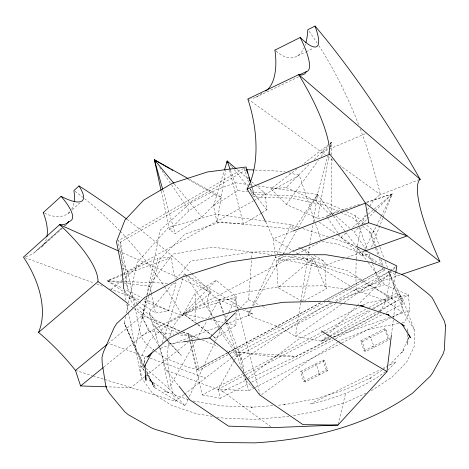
<?xml version="1.0" encoding="UTF-8"?>
<svg xmlns="http://www.w3.org/2000/svg" width="469" height="469" viewBox="0 0 469 469"><rect width="100%" height="100%" fill="white"/><g stroke="black" fill="none" stroke-linecap="round" stroke-linejoin="round"><path stroke-width="0.35" stroke-dasharray="2.35 1.76" d="M215.711 338.266L212.838 336.033L215.711 338.266L235.96 325.158L236.036 312.02M236.036 311.287L236.118 296.689L216.227 280.38L195.385 292.738L183.373 313.82L197.232 324.296M197.326 323.962L195.022 322.174L195.385 292.738M239.794 308.444L248.623 299.802L251.642 258.595M251.695 257.874L252.117 252.088L277.361 251.46L285.785 253.788M391.48 334.626L393.339 319.412M393.427 318.686L395.543 301.303L347.564 270.853L292.099 255.535M308.227 254.239L295.447 336.384L321.535 341.11L330.487 338.008M308.338 253.518L309.687 244.871M309.798 244.15L313.052 223.25M313.163 222.535L317.536 194.43L257.352 185.859M373.787 308.772L391.826 297.604L395.701 273.122M261.368 213.172L243.393 224.018L217.059 222.306L225.642 170.435M297.035 168.805L270.93 188.86L286.377 204.431L317.753 218.402L328.968 155.391M330.369 147.512L331.266 142.5L302.259 164.789M159.683 347.154L142.084 318.052L146.228 298.014M146.82 295.153L160.281 230.039L190.449 202.895L216.649 189.623L235.596 182.763L247.925 184.516M125.563 316.481L124.203 322.865L143.033 366.711M126.325 312.934L127.685 306.55M128.442 303.003L137.077 262.581L168.43 227.541L215.394 214.21L263.684 220.922M143.719 365.802L135.06 348.104L147.278 295.488M147.442 294.778L149.752 284.824L172.785 254.163L212.48 247.128L271.733 254.573M338.167 424.345L345.606 393.192M302.71 301.719L313.368 258.097L308.831 254.515M330.78 215.089L315.719 200.761L327.52 156.54M328.265 153.732L328.828 151.628M330.141 146.715L331.266 142.5L330.229 143.537M138.66 301.755L155.515 313.034L168.582 310.812L175.998 283.598L175.728 282.197M151.235 292.644L149.91 286.313L157.989 258.091L171.003 257.616L175.189 279.389M142.084 318.052L148.837 295.816M149.048 295.118L160.017 258.988L185.015 234.054L220.553 221.954L294.028 229.183L317.536 194.43L333.23 215.523M217.059 222.306L213.518 205.821L224.205 170.857M188.128 399.207L185.026 405.814L168.758 388.508L160.433 348.391L161.102 346.298M162.221 342.81L183.49 276.522M183.713 275.825L184.381 273.732L185.636 274.471M409.161 337.076L407.948 340.523L407.708 345.008L407.368 334.409M371.466 247.11L382.897 217.804M383.167 217.124L392.201 193.949L366.541 202.121M368.106 262.4L384.668 284.665L408.522 294.948L409.654 310.613L404.636 322.185L401.798 322.754M409.103 337.041L401.751 352.799L404.067 349.78L389.282 365.298M189.37 396.569L215.124 341.754M215.435 341.092L221.954 327.227M224.745 321.283L228.778 312.7M229.089 312.037L235.297 298.829L218.824 299.838L187.301 275.942M341.643 304.281L295.447 336.384L281.84 328.019L247.896 315.338L275.942 256.479M277.202 253.829L291.073 224.733L299.345 227.442M338.477 233.638L340.951 237.25L361.605 255.816L376.097 226.509M376.419 225.859L380.928 216.742M381.25 216.092L392.201 193.949L366.629 202.614M152.355 351.451L153.345 349.552L152.361 351.34M234.054 360.725L218.226 389.188L220.43 398.275L249.068 383.454M234.406 360.092L238.709 352.354L330.797 302.927M195.415 341.303L168.758 388.508L145.83 368.212M196.857 338.753L206.577 321.529M208.383 318.34L218.824 299.838L239.096 308.326M247.896 315.338L251.906 308.373M253.366 305.847L282.895 254.567M283.258 253.934L296.385 231.147M298.208 227.981L317.536 194.43M71.628 209.268L72.384 208.037A55.008 27.624 52.2 0 0 74.096 202.344M286.377 204.431L318.439 160.193M321.007 156.658L328.271 146.633M329.983 144.27L331.266 142.5L331.36 154.887M159.302 346.603L149.195 312.372L172.486 283.587M176.145 279.073L190.76 261.016L252.117 252.088M216.227 280.38L183.373 313.82L195.022 322.174M365.967 249.684L354.189 232.114L358.814 227.471M361.892 224.375L367.034 219.222M367.544 218.706L374.737 211.484M375.253 210.968L392.201 193.949L374.373 209.01M161.219 191.188L169.585 229.757L175.101 233.638L201.758 217.088L221.614 197.256L188.644 178.859M329.267 337.006L321.535 341.11L356.61 306.087M357.126 305.571L391.169 271.586M393.233 269.523L395.813 266.949M270.93 188.86L286.149 187.512L310.003 163.716M314.154 159.577L328.153 145.607M44.508 213.213A52.938 26.598 52.3 0 0 61.427 216.332L64.98 215.318L68.011 213.565L70.491 211.12M169.585 229.757L189.148 210.61L214.544 194.653L221.614 197.256M235.643 312.506L237.719 310.472M68.011 213.565L70.145 211.648M72.273 209.731L79.742 203.03M25.619 256.672A75.732 41.542 50.7 0 0 37.778 249.35L61.416 228.221M34.87 252.134L62.025 227.858M64.2 225.911L65.285 224.944M42.28 246.266L62.395 228.292M65.115 225.865L66.745 224.405M276.036 51.057A61.07 26.756 72.2 0 0 291.05 57.933C296.132 57.851 300.389 54.416 302.845 50.16A63.485 27.806 72.2 0 0 304.012 47.914M111.188 289.379L121.764 280.433M122.321 279.964L143.473 262.071M340.951 237.25L347.635 231.598M352.647 227.365L367.69 214.655M368.247 214.186L373.816 209.479M302.083 301.362L278.146 287.708L313.368 258.097L324.911 261.55L326.172 288.933L304.616 300.682M103.766 367.121L148.403 330.827L173.806 334.168M191.628 273.533A284.237 94.163 41.9 0 1 211.255 292.322L182.476 315.578L142.717 300.969M144.739 376.713L131.009 387.611L107.63 386.843M145.314 376.255L188.034 342.347M191.446 339.638L194.852 336.935L178.161 334.743M183.866 394.716L175.306 401.323L92.833 375.792M184.434 394.277L230.854 358.439M231.428 357.999L236.605 354.001L227.178 350.15M247.544 378.137L245.223 379.913L252.779 387.705M248.119 377.697L298.548 339.163L360.385 306.515M261.509 394.646L309.687 359.793L337.129 342.528M344.041 302.611L389.645 270.924M390.243 270.507L395.643 266.755M382.141 370.082L369.05 378.846L370.727 377.932L345.037 389.704L315.795 398.756L284.062 404.741L285.533 404.63L276.95 405.292M382.733 369.683L386.304 367.291M385.442 371.7C363.352 388.15 336.976 397.882 310.314 403.944L380.517 369.496M387.84 370.1L396.264 361.769L383.138 368.206M371.331 390.788L391.844 377.316L406.641 362.185L414.49 346.034L414.227 329.695L402.994 299.709L399.799 294.251L388.76 271.821L334.022 301.198M379.591 311.715L365.486 320.931L333.623 337.451M380.207 311.316L395.543 301.303M337.739 342.147L340.177 340.611L369.126 329.279L398.955 323.323M213.518 205.821L237.765 190.725L247.749 191.569M321.535 341.11L329.004 336.49M329.625 336.103L371.301 310.308M261.989 212.797L266.949 209.807L264.862 193.017L256.555 185.97M137.224 304.217L127.486 288.341L118.024 240.861L244.249 168.078L245.375 168.863M246.501 169.643L120.375 242.209L118.024 240.861M278.146 287.708L276.458 260.717L285.275 255.658M288.423 253.852L294.086 250.598M298.495 248.072L299.755 247.351M121.905 268.884L123.458 268.004L125.833 269.288L127.486 288.341M250.376 188.626L252.422 195.473L254.304 194.412L293.037 195.708L327.514 203.118L343.894 210.487M134.603 305.149L127.726 271.211L253.407 200.931M254.046 200.574L299.339 175.248L321.23 240.597M180.26 333.453L188.432 335.435L190.59 334.227L192.079 340.588M362.678 226.24L371.085 233.034L374.051 231.369L379.656 246.413M359.606 204.332L332.562 212.944L326.541 216.197L347.277 209.174M227.213 352.964L196.939 369.302L188.896 367.626L164.725 357.876L155.468 351.134M227.858 352.612L320.614 302.552M323.839 300.817L383.103 268.831L384.838 270.203L328.06 300.781M190.549 341.848L196.992 369.531L227.272 353.198M227.916 352.846L321.335 302.446M325.849 300.013L383.191 269.071M196.992 369.531L199.02 370.27L229.347 353.943M229.992 353.591L324.835 302.517M236.165 356.927L336.003 303.513M339.222 301.79L390.108 274.564M329.912 336.66L376.308 312.043M378.882 310.677L408.522 294.948L367.467 302.845L362.959 305.178M154.893 350.712L146.217 344.387L140.893 336.209L294.28 255.582M297.516 253.876L320.169 241.969M189.91 341.813L202.262 394.968L243.798 373.195M244.449 372.855L322.977 331.689M323.628 331.349L368.405 307.869M369.056 307.529L396.962 292.902L388.819 271.023M245.463 374.948L218.226 389.188L248.728 390.765L254.579 387.763M246.108 374.608L325.222 333.242M325.873 332.908L369.971 309.851M372.562 308.491L399.799 294.251L403.311 303.654L385.09 313.081M243.991 372.609L238.709 352.354L270.636 356.469L296.232 356.346L332.457 337.551M333.107 337.217L379.034 313.392L385.172 302.751L389.921 279.63L388.76 271.821L403.451 311.299L393.045 316.645M331.02 338.8L304.363 352.624L247.632 379.474M251.671 382.112L333.025 340.019M335.628 338.671L384.439 313.421M255.23 387.429L341.039 343.355M341.69 343.021L392.401 316.98M300.711 371.471L323.106 360.057L324.689 360.784L327.767 370.633L305.243 381.965L303.613 381.303L300.711 371.471L302.335 372.163L324.689 360.784M360.702 340.91L384.51 328.775L385.975 329.613L389.528 339.574L365.58 351.627L364.067 350.859L360.702 340.91L362.209 341.708L365.58 351.627M362.209 341.708L385.975 329.613M303.613 381.303L326.184 369.93L327.767 370.633M364.067 350.859L388.068 338.759L389.528 339.574M297.686 55.887L305.507 52.053M306.157 51.737L313.327 48.225M255.816 97.235L298.935 76.658M159.513 347.3L166.302 370.234L222.564 391.334L246.97 379.784M366.06 393.174L346.315 402.109L317.988 410.867L291.777 415.892M122.679 273.937L107.36 280.808L138.056 301.35M123.347 273.638L157.989 258.091M332.152 303.214L320.978 308.174L292.205 326.166L242.28 360.339L244.068 372.222M336.097 301.461L349.241 295.628L384.668 284.665M321.728 152.319L365.298 133.741M419.497 179.568L380.465 194.705L340.119 165.592M292.251 231.364L273.228 238.715L275.215 255.576M275.297 256.279L275.461 257.68L280.949 255.628M285.75 253.829L293.981 250.751M160.433 348.391L219.832 326.219M225.296 324.179L252.603 313.984L245.094 309.552M122.415 275.321L107.36 280.808L122.339 288.148M123.101 275.074L171.003 257.616M343.771 258.648L319.706 267.283L275.461 257.68M347.212 257.411L364.378 251.249M333.242 337.059L389.692 317.519M392.442 316.569L409.654 310.613M399.84 275.057L356.311 289.783L300.494 255.476M236.118 296.689L183.373 313.82L206.823 318.879M129.532 298.407L133.032 297.381M361.605 255.816L368.81 253.922M288.945 416.431L256.18 419.315L225.319 418.418L216.678 417.029M317.753 218.402L327.596 216.772M183.854 341.79L170.218 343.836L166.87 340.019M272.659 405.621L251.091 407.274L253.342 407.104L221.262 405.861L193.21 400.989M276.458 260.717L313.368 258.097L326.172 288.933M252.422 195.473L254.69 196.974L291.097 198.141L324.882 205.328L340.084 212.099M123.423 281.464L107.36 280.808L149.91 286.313M124.15 281.494L167.966 283.276M173.079 283.481L175.998 283.598M255.118 170.042L282.397 171.296L285.216 171.959M238.709 352.354L296.232 356.346M250.598 191.809L264.862 193.017M279.682 255.57L294.133 257.381L356.305 277.871L391.826 297.604M264.405 221.022L291.073 224.733L294.028 229.183M248.652 184.622L253.002 185.243M212.357 416.337L196.511 413.793L171.554 405.339L152.448 393.151L141.286 377.621L128.354 312.202M322.168 241.418L338.372 244.361L365.691 255.394L375.798 263.197M202.262 394.968L220.43 398.275M209.666 319.489L223.168 322.402M226.011 323.012L235.96 325.158M288.752 172.78L299.339 175.248M182.629 331.946L190.59 334.227M75.48 370.416L92.141 375.575M302.786 228.567L328.288 236.921M331.735 238.047L355.168 245.721M188.35 399.652L164.701 391.246L168.518 392.623L148.708 379.527L152.331 382.364L155.04 386.221L146.451 373.934M147.413 357.267L108.392 343.361L142.318 315.461L182.054 331.706M150.15 358.24L205.545 377.979M24.822 257.639L94.052 283.083M96.79 284.091L102.277 286.102M109.816 288.875L139.979 299.961M182.728 331.982L199.565 338.864M202.262 339.961L217.751 346.292M242.473 309.739L252.603 313.984M317.988 374.057L319.588 374.749L316.575 364.911L314.975 364.202M340.746 212.398L351.979 217.405L360.426 224.375M118.85 251.097L178.712 277.783M181.374 278.967L211.296 292.31M286.149 187.512L315.719 200.761M177.558 332.668L153.85 322.051L135.617 307.717M346.515 211.671L355.033 215.5L374.051 231.369M179.985 331.161L156.74 320.667L138.373 306.081L137.605 304.838M248.623 299.802L259.814 305.213M262.447 306.491L266.392 308.403M122.989 288.47L141.878 297.727M144.481 299.005L168.582 310.812M372.65 346.532L374.145 347.318L370.709 337.381L369.214 336.572M300.383 247.702L311.076 253.741M314.218 255.517L324.911 261.55M187.952 179.228L214.544 194.653M188.139 275.948L241.963 307.705M185.026 405.814L154.295 387.435L146.445 372.99M298.014 253.952L273.228 238.715A237.947 148.802 83.2 0 0 265.706 221.931M319.266 222.218L337.211 234.617M337.809 235.033L382.106 265.642M389.891 271.023L397.079 275.989M247.843 99L325.287 154.887M327.661 156.599L334.186 161.313M222.564 391.334L270.906 426.79M186.721 275.502L184.381 273.732L185.191 274.945M197.812 324.736L212.246 335.646M381.977 267.969L383.103 268.831M197.9 324.407L212.264 335.587M302.024 249.139L308.262 254.069M237.167 169.526L248.242 178.924M251.566 181.738L255.998 185.495M332.562 212.944L333.641 213.899M335.804 215.816L350.402 228.761M350.947 229.235L354.189 232.114M142.007 364.823L143.649 366.277M166.653 339.257L152.513 323.669L166.389 339.474M167.14 339.791L181.274 355.379L170.218 343.836L168.195 340.811M174.362 183.93L201.758 217.088M229.968 164.472L231.358 166.173M231.815 166.735L233.668 169.004M234.131 169.573L247.532 186.005M249.848 188.837L266.949 209.807M166.302 370.234L178.525 385.647M333.664 216.109L345.436 231.932M345.87 232.518L355.461 245.404M357.208 247.749L367.667 261.813M144.423 371.049L141.093 366.283L144.001 370.422L144.716 372.486M327.362 217.399L338.067 233.04M159.712 167.533L171.162 184.288M171.572 184.886L189.148 210.61M185.595 275.549L213.131 316.733M213.536 317.337L219.609 326.424M220.014 327.028L242.28 360.339L227.524 322.273M149.195 312.372L166.577 338.389M134.316 306.087L123.804 289.197L126.22 301.42M414.227 329.695L404.894 314.212L386.051 300.834L358.058 290.932L322.414 285.803L281.881 286.389L240.298 293.002L201.975 305.131L170.857 321.494L149.752 340.283L139.961 359.565L141.286 377.621M127.726 271.211L122.175 261.831L120.375 242.209L125.833 269.288M396.962 292.902L403.311 303.654M146.604 371.706L154.295 387.435L146.621 370.967M143.854 365.034L124.203 322.865L135.06 348.104M148.403 330.827L142.318 315.461A229.781 92.141 42.2 0 0 128.852 304.41M223.836 312.753L218.824 299.838L223.379 313.644M224.886 315.473L227.26 321.593M379.908 247.093L384.234 258.718M385.254 261.45L387.546 267.606M371.085 233.034L376.337 247.227M376.584 247.902L379.585 256.01M380.834 259.392L383.835 267.5M384.088 268.174L384.838 270.203M369.437 231.815L375.259 247.585M375.511 248.271L378.29 255.81M379.304 258.548L381.836 265.407M355.033 215.5L367.262 249.133M369.003 253.94L372.251 262.863M372.497 263.549L380.734 286.196M384.51 328.775L388.068 338.759M230.39 170.036L237.765 190.725M223.602 314.336L225.653 320.544M226.562 323.305L241.811 369.554M243.628 375.077L245.223 379.913L244.8 377.117M323.106 360.057L326.184 369.93M250.815 182.769L251.636 185.507M251.841 186.193L254.304 194.412M250.909 184.364L254.69 196.974M244.249 168.078L248.74 183.144M302.335 372.163L305.243 381.965M162.878 190.015L175.101 233.638M245.269 377.498L248.728 390.765M235.297 298.829L237.853 308.708M238.035 309.411L259.967 394.083M229.558 170.265L243.393 224.018M192.243 341.291L199.02 370.27M188.585 333.4L190.385 341.145M188.432 335.435L189.746 341.104M408.089 332.802L407.186 328.757L407.25 330.88M399.799 294.251L403.451 311.299M151.381 293.348L155.515 313.034M135.178 307.969L140.893 336.209M126.788 304.293L128.207 311.486M144.915 363.241L144.552 357.595L144.88 362.83M331.384 158.528L331.818 216.08M236.704 354.025A111.358 27.519 44.6 0 1 218.959 328.798M218.583 328.177A111.358 27.519 44.6 0 1 213.524 318.92M212.316 316.37A111.358 27.519 44.6 0 1 211.197 292.216M126.988 219.304A284.237 94.163 41.9 0 1 190.578 272.559M175.418 401.335A109.084 50.951 63.8 0 1 169.139 339.556M169.872 336.255A109.084 50.951 63.8 0 1 182.412 315.467M75.034 191.305A272.8 169.766 59.8 0 1 82.913 197.314M84.584 198.633A272.8 169.766 59.8 0 1 119.642 230.725M120.146 231.252A272.8 169.766 59.8 0 1 164.179 286.096M164.578 286.688A272.8 169.766 59.8 0 1 182.412 315.614M46.437 238.762A48.248 26.293 52 0 1 37.807 249.402M356.411 289.819A117.766 47.047 81.5 0 1 356.323 259.58M356.37 258.865A117.766 47.047 81.5 0 1 357.542 246.454M357.63 245.791A117.766 47.047 81.5 0 1 361.71 225.437M361.904 224.762A117.766 47.047 81.5 0 1 366.324 212.615M367.532 210.094A117.766 47.047 81.5 0 1 369.443 206.6M369.807 205.997A117.766 47.047 81.5 0 1 380.423 194.571M309.089 31.306A302.282 162.116 78.8 0 1 317.214 43.125M318.797 45.546A302.282 162.116 78.8 0 1 358.967 125.504M360.28 128.928A302.282 162.116 78.8 0 1 380.394 194.735M262.095 92.985A87.164 42.028 71.2 0 1 250.622 98.76M305.483 44.08A63.485 27.806 72.2 0 1 305.026 45.417"/><path stroke-width="0.7" d="M178.982 386.221L189.845 399.916L228.479 426.116L272.084 427.652L337.997 425.055L386.978 371.571L391.392 335.353M395.818 272.401L396.844 265.923L355.819 246.037M226.955 162.508L227.195 161.072L236.059 168.588M127.838 305.841L128.143 304.422M224.417 170.159L227.195 161.072L228.579 162.772M143.754 367.919L151.692 352.717M183.854 341.79L209.684 337.92L235.121 313.016M43.242 212.609L61.117 196.359A53.366 13.671 39.3 0 0 77.385 201.981L79.965 201.852L81.876 201.113L83.089 199.8L83.611 197.947A55.448 14.193 39.3 0 0 78.985 185.976L73.897 190.596A55.008 27.624 52.2 0 1 74.202 201.641M151.041 353.72L147.542 356.903L169.028 338.149L200.621 321.763L239.94 309.352L283.305 302.282L326.119 301.303L363.979 306.269L360.497 305.53M66.252 223.895L68.937 221.497A49.104 13.712 39.1 0 0 61.064 196.341M106.897 386.819L80.598 385.958L75.48 370.416L107.272 344.275M80.598 385.958L103.198 367.585M274.981 50.101L300.248 37.456A60.782 13.109 57.3 0 0 313.556 46.888L315.672 47.035L317.237 46.308L318.246 44.737L318.686 42.368A63.168 13.619 57.3 0 0 315.016 26.106L307.811 29.735A63.485 27.806 72.2 0 1 305.894 42.685M420.171 179.305L298.73 74.647L247.843 99A91.93 49.626 73.4 0 1 247.034 189.071M299.896 74.653L306.439 71.528A88.178 21.111 56.8 0 1 298.73 74.653M247.063 189.13L329.742 154.143A264.926 88.823 61.5 0 1 365.421 203.095L439.816 261.532L401.218 274.594M292.932 231.106L365.421 203.089L368.74 222.757L407.174 235.884L365.058 251.003M294.667 250.493L368.74 222.757M337.997 425.055L303.033 424.662L259.58 394.904L227.987 352.565L209.684 337.92M253.682 169.977L246.501 169.643L247.55 173.149M360.479 305.612L389.018 315.191L387.845 314.506M118.188 250.804L59.633 224.698L23.45 257.135A81.243 49.984 52.5 0 1 38.505 332.392M161.06 190.473L154.401 159.759L188.005 178.507M162.679 189.312L154.401 159.759L169.59 168.576M170.857 169.309L172.756 170.411M386.978 371.571L364.296 358.169L321.294 330.897M386.673 313.99L404.342 326.061L403.369 325.035M154.401 159.759L173.899 183.367M401.704 323.692L410.527 337.797L408.563 334.092M227.195 161.072L230.144 169.344M250.61 182.083L246.09 167.017L207.392 171.976L172.1 183.397L143.743 200.087L124.83 220.231L116.5 241.74L121.905 268.884L123.734 288.476M248.81 177.352L249.86 180.858M145.015 364.941L146 380.418L145.677 375.241M97.962 281.582A84.004 26.756 39 0 0 59.633 224.698A77.098 21.627 38.5 0 0 68.937 221.491M127.808 303.578A229.781 92.141 42.2 0 0 98.015 281.617L38.552 332.433A216.637 158.469 64.3 0 1 75.48 370.422M43.177 212.604A48.248 26.293 52 0 1 46.871 236.909M78.95 185.888A284.237 94.163 41.9 0 1 126.425 218.876M247.069 189.124A237.947 148.802 83.2 0 1 265.413 221.321M439.893 261.573A123.382 24.376 61.7 0 1 420.095 179.176M314.986 25.988A323.674 89.444 60.2 0 1 420.136 179.322M298.73 74.647A95.899 26.153 57.6 0 1 329.695 154.084M300.207 37.432A55.981 13.261 57.3 0 1 306.468 71.581M274.928 50.077A55.266 26.37 72.3 0 1 265.706 91.021M445.55 325.855L444.331 350.062L442.941 354.277L432.541 373.072L430.29 376.179L412.216 393.473L409.677 395.103C364.8 426.784 309.446 439.377 255.376 442.865L217.792 442.531L184.657 438.14L155.561 429.498L151.745 428.004L128.43 414.807L124.83 411.852L110.004 394.077L107.149 389.827L105.578 384.932L102.172 362.76L101.99 357.466L103.274 352.395L114.073 327.767L116.558 323.698L144.862 297.317L182.406 276.921L228.784 262.153L278.48 254.649L326.055 254.755L371.325 262.441L403.41 275.197L407.602 277.46L428.73 294.251L432.242 297.756L444.383 321.124L445.55 325.855"/></g></svg>
